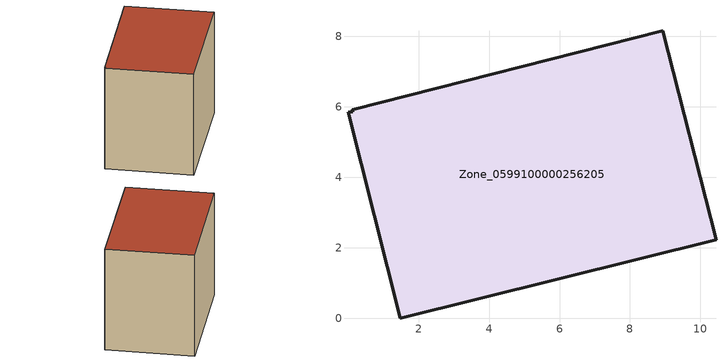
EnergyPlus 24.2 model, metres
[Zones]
Zone_0599100000256205
 floor ground (C_G): 0.01,5.84 0.14,5.85 0.12,5.92 8.93,8.15 10.44,2.23 1.48,0 z0
 wall outside (C_F): 0.14,5.85 0.01,5.84 1.48,0 10.44,2.23 8.93,8.15 0.12,5.92 0.14,5.85 z0:7.6
 roof outside (C_R): 10.44,2.23 8.93,8.15 0.12,5.92 0.14,5.85 0.01,5.84 1.48,0 z7.6
[BUILDING]
Pand.0599100000256205: North Axis=0; Terrain=City; Loads Convergence Tolerance Value=0.04; Temperature Convergence Tolerance Value=0.4; Solar Distribution=FullExterior; Maximum Number of Warmup Days=25; Minimum Number of Warmup Days=1
[Site:Location]
Rotterdam.The.Hague.AP_ZH_NLD Design_Conditions: Latitude=51.96; Longitude=4.45; Time Zone=1; Elevation=-4.5
[SITE:GROUNDTEMPERATURE:BUILDINGSURFACE]
18, 18, 18, 18, 18, 18, 18, 18, 18, 18, 18, 18
[MATERIAL] Thermal Absorptance=0.9; Solar Absorptance=0.7; Visible Absorptance=0.7
Name | Roughness | Thickness | Conductivity | Density | Specific Heat
G.TI.1965-1974 | MediumSmooth | 0.15 | 0.882353 | 540 | 1210
F.TI.1965-1974 | Rough | 0.3 | 0.697674 | 1920 | 840
R.TI.1965-1974 | MediumRough | 0.2 | 0.232558 | 1500 | 1000
[CONSTRUCTION]
C_G: G.TI.1965-1974
C_F: F.TI.1965-1974
C_R: R.TI.1965-1974
[ZONE]
Zone_0599100000256205: Type=1; Multiplier=1; Ceiling Height=Autocalculate; Volume=Autocalculate; Floor Area=autocalculate; Part of Total Floor Area=Yes
[ZONEINFILTRATION:DESIGNFLOWRATE]
Infil_Zone_0599100000256205: Zone or ZoneList or Space or SpaceList=Zone_0599100000256205; Schedule=AlwaysOn; Design Flow Rate Calculation Method=Flow/Area; Flow Rate per Floor Area=0.003; Constant Term Coefficient=1; Temperature Term Coefficient=0; Velocity Term Coefficient=0; Velocity Squared Term Coefficient=0
[HVACTEMPLATE:ZONE:IDEALLOADSAIRSYSTEM]
Zone_0599100000256205: Maximum Heating Supply Air Temperature=50; Minimum Cooling Supply Air Temperature=13; Maximum Heating Supply Air Humidity Ratio=0.0156; Minimum Cooling Supply Air Humidity Ratio=0.0077; Heating Limit=NoLimit; Cooling Limit=NoLimit; Dehumidification Control Type=ConstantSensibleHeatRatio; Cooling Sensible Heat Ratio=0.7; Dehumidification Setpoint=60; Humidification Control Type=None; Humidification Setpoint=30; Outdoor Air Method=None; Outdoor Air Flow Rate per Person=0.00944; Outdoor Air Flow Rate per Zone Floor Area=0; Outdoor Air Flow Rate per Zone=0; Demand Controlled Ventilation Type=None; Outdoor Air Economizer Type=NoEconomizer; Heat Recovery Type=None; Sensible Heat Recovery Effectiveness=0.7; Latent Heat Recovery Effectiveness=0.65
[ZONECONTROL:THERMOSTAT]
ThermostatControl_Zone_0599100000256205: Zone or ZoneList=Zone_0599100000256205; Control Type Schedule=DualSetpointControlType; Control 1=Thermostat_Zone_0599100000256205; Temperature Difference Between Cutout And Setpoint=0
[THERMOSTATSETPOINT:DUALSETPOINT]
Thermostat_Zone_0599100000256205: Heating Setpoint Temperature Schedule=HeatingSetpoint_Zone_0599100000256205; Cooling Setpoint Temperature Schedule=CoolingSetpoint_Zone_0599100000256205
[SCHEDULE:COMPACT]
HeatingSetpoint_Zone_0599100000256205: Through: 12/31, For: AllDays, Until: 24:00, 21
CoolingSetpoint_Zone_0599100000256205: Through: 12/31, For: AllDays, Until: 24:00, 24
DualSetpointControlType: Through: 12/31, For: AllDays, Until: 24:00, 4
AlwaysOn: Through: 12/31, For: AllDays, Until: 24:00, 1
